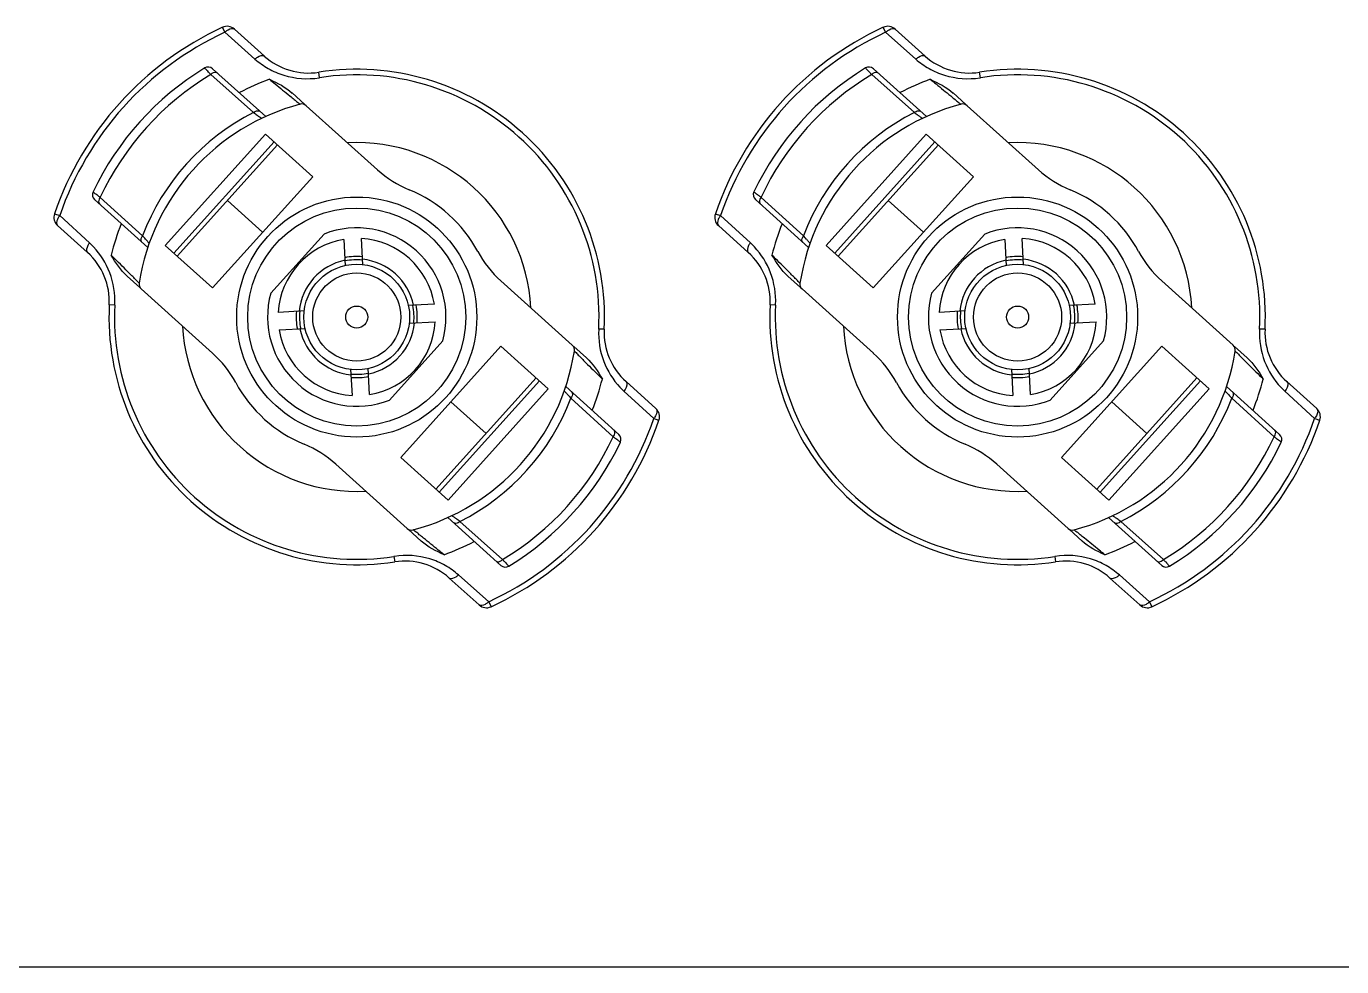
# Model space of a CAD drawing. Header units: millimetres. Extents: x 10297564 to 11610295, y -9287743 to -8409454.
# Drawn here: x 10493679 to 10494877, y -9077668 to -9076811 of the extents above; entities that cross this region are included whole.
import ezdxf

# ---------------------------------------------------------------- set-up
doc = ezdxf.new("R2010")
doc.units = ezdxf.units.MM
doc.header["$LTSCALE"] = 100
doc.layers.add('-0', color=7, linetype='Continuous')

# ---------------------------------------------------------------- blocks, each defined once
blk = doc.blocks.new('인버터 외형도')
at = {"layer": '-0', "linetype": 'Continuous'}
for p, q in [((93539.21, 53530.96), (93537.63, 53534.38)), ((93990.68, 53530.96), (93989.1, 53534.38)), ((93539.21, 53530.96), (93559.84, 53512.66)), ((93566.26, 53514.75), (93545.83, 53533.14)), ((93990.68, 53530.96), (94011.31, 53512.66)), ((94017.73, 53514.75), (93997.3, 53533.14)), ((93529.72, 53502.14), (93558.92, 53476.11)), ((93567.18, 53473.42), (93530.88, 53506.1)), ((93603.98, 53499.97), (93603.4, 53503.69)), ((93981.19, 53502.14), (94010.39, 53476.11)), ((94018.65, 53473.42), (93982.35, 53506.1)), ((94055.45, 53499.97), (94054.87, 53503.69)), ((93594.01, 53481.67), (93585.3, 53489.51)), ((94045.48, 53481.67), (94036.77, 53489.51)), ((93594.93, 53480.83), (93643.64, 53436.98)), ((94046.4, 53480.83), (94095.11, 53436.98)), ((93567, 53461.43), (93498.52, 53385.39)), ((93572.98, 53456.05), (93504.5, 53380)), ((93575.28, 53453.97), (93506.81, 53377.93)), ((93567, 53461.43), (93599.33, 53432.32)), ((94018.47, 53461.43), (93949.99, 53385.39)), ((94024.45, 53456.05), (93955.97, 53380)), ((94026.75, 53453.97), (93958.28, 53377.93)), ((94018.47, 53461.43), (94050.8, 53432.32)), ((93599.33, 53432.32), (93530.85, 53356.28)), ((94050.8, 53432.32), (93982.32, 53356.28)), ((93483.08, 53391.89), (93454.14, 53418.2)), ((93934.55, 53391.89), (93905.61, 53418.2)), ((93486.62, 53383.95), (93450.33, 53416.63)), ((93541.05, 53415.95), (93565.09, 53394.3)), ((93938.09, 53383.95), (93901.8, 53416.63)), ((93992.52, 53415.95), (94016.56, 53394.3)), ((93422.91, 53406.96), (93426.47, 53405.75)), ((93425, 53398.94), (93445.42, 53380.55)), ((93446.83, 53387.15), (93426.47, 53405.75)), ((93874.38, 53406.96), (93877.94, 53405.75)), ((93876.47, 53398.94), (93896.89, 53380.55)), ((93898.3, 53387.15), (93877.94, 53405.75)), ((93570.67, 53352.7), (93607.04, 53393.1)), ((93633.56, 53371.99), (93632.61, 53390.05)), ((94022.14, 53352.7), (94058.51, 53393.1)), ((94085.03, 53371.99), (94084.08, 53390.05)), ((93530.85, 53356.28), (93498.52, 53385.39)), ((93620.59, 53389.42), (93621.54, 53371.36)), ((93982.32, 53356.28), (93949.99, 53385.39)), ((94072.06, 53389.42), (94073.01, 53371.36)), ((93481.13, 53356.49), (93472.52, 53364.25)), ((93932.6, 53356.49), (93923.99, 53364.25)), ((93482.15, 53355.58), (93530.86, 53311.72)), ((93776.64, 53317.22), (93727.93, 53361.08)), ((93933.62, 53355.58), (93982.33, 53311.72)), ((94228.11, 53317.22), (94179.4, 53361.08)), ((93682.42, 53345.21), (93664.36, 53344.26)), ((94133.89, 53345.21), (94115.83, 53344.26)), ((93464.06, 53344.58), (93460.3, 53344.77)), ((93593.8, 53340.56), (93575.74, 53339.61)), ((93915.53, 53344.58), (93911.77, 53344.77)), ((94045.27, 53340.56), (94027.21, 53339.61)), ((93576.37, 53327.59), (93594.43, 53328.54)), ((93664.99, 53332.24), (93683.05, 53333.18)), ((93798.49, 53328.03), (93794.73, 53328.22)), ((94027.84, 53327.59), (94045.9, 53328.54)), ((94116.46, 53332.24), (94134.52, 53333.18)), ((94249.96, 53328.03), (94246.2, 53328.22)), ((93688.12, 53320.09), (93651.75, 53279.7)), ((94139.59, 53320.09), (94103.22, 53279.7)), ((93659.46, 53240.47), (93727.94, 53316.52)), ((93727.94, 53316.52), (93760.27, 53287.41)), ((93777.66, 53316.3), (93786.27, 53308.55)), ((94110.93, 53240.47), (94179.41, 53316.52)), ((94179.41, 53316.52), (94211.74, 53287.41)), ((94229.13, 53316.3), (94237.74, 53308.55)), ((93625.23, 53300.81), (93626.18, 53282.74)), ((93638.2, 53283.37), (93637.26, 53301.44)), ((94076.7, 53300.81), (94077.65, 53282.74)), ((94089.67, 53283.37), (94088.73, 53301.44)), ((93683.51, 53218.82), (93751.98, 53294.87)), ((93685.81, 53216.75), (93754.29, 53292.8)), ((93833.8, 53273.86), (93813.37, 53292.25)), ((94134.98, 53218.82), (94203.45, 53294.87)), ((94137.28, 53216.75), (94205.76, 53292.8)), ((94285.27, 53273.86), (94264.84, 53292.25)), ((93760.27, 53287.41), (93691.8, 53211.36)), ((93808.47, 53256.17), (93772.17, 53288.84)), ((93811.96, 53285.65), (93832.32, 53267.05)), ((94211.74, 53287.41), (94143.27, 53211.36)), ((94259.93, 53256.17), (94223.64, 53288.84)), ((94263.43, 53285.65), (94283.79, 53267.05)), ((93717.75, 53256.85), (93693.7, 53278.5)), ((93775.71, 53280.91), (93804.65, 53254.59)), ((94169.22, 53256.85), (94145.17, 53278.5)), ((94227.18, 53280.91), (94256.12, 53254.59)), ((93691.8, 53211.36), (93659.46, 53240.47)), ((94143.27, 53211.36), (94110.93, 53240.47)), ((93615.15, 53235.82), (93663.86, 53191.96)), ((94066.62, 53235.82), (94115.33, 53191.96)), ((93727.91, 53166.7), (93691.62, 53199.37)), ((93729.07, 53170.66), (93699.88, 53196.69)), ((94179.38, 53166.7), (94143.09, 53199.37)), ((94180.54, 53170.66), (94151.35, 53196.69)), ((93664.79, 53191.13), (93673.49, 53183.29)), ((94116.26, 53191.13), (94124.96, 53183.29)), ((93654.81, 53172.82), (93655.39, 53169.11)), ((94106.28, 53172.82), (94106.86, 53169.11)), ((93692.54, 53158.04), (93712.96, 53139.65)), ((93719.58, 53141.84), (93698.95, 53160.14)), ((94144.01, 53158.04), (94164.43, 53139.65)), ((94171.05, 53141.84), (94150.42, 53160.14)), ((93719.58, 53141.84), (93721.16, 53138.42)), ((94171.05, 53141.84), (94172.63, 53138.42)), ((86344.34, 52892.45), (98066.57, 52892.45))]:
    blk.add_line(p, q, dxfattribs=at)
for centre, radius in [((93629.4, 53336.4), 82.02), ((94080.87, 53336.4), 82.02), ((93629.4, 53336.4), 74.49), ((94080.87, 53336.4), 74.49), ((93629.4, 53336.4), 36.12), ((94080.87, 53336.4), 36.12), ((93629.4, 53336.4), 30.1), ((94080.87, 53336.4), 30.1), ((93629.4, 53336.4), 7.52), ((94080.87, 53336.4), 7.52)]:
    blk.add_circle(centre, radius, dxfattribs=at)
for centre, radius, start, end in [((93629.4, 53336.4), 218.21, 114.8676, 161.1324), ((93540.8, 53527.55), 7.52, 48.00002, 114.8676), ((94080.87, 53336.4), 218.21, 114.8676, 161.1324), ((93992.27, 53527.55), 7.52, 48.00002, 114.8676), ((93629.4, 53336.4), 214.45, 114.86886, 161.13137), ((93549.21, 53520.11), 14.76, 129.29615, 132.65506), ((94080.87, 53336.4), 214.45, 114.86886, 161.13137), ((94000.68, 53520.11), 14.76, 129.29615, 132.65506), ((93527.86, 53502.74), 4.51, 48, 121.39845), ((93596.47, 53548.3), 45.15, 227.99998, 278.83328), ((93979.33, 53502.74), 4.51, 48, 121.39845), ((94047.94, 53548.3), 45.15, 227.99998, 278.83328), ((93629.4, 53336.4), 199.4, 121.39845, 154.60155), ((93629.4, 53336.4), 193.41, 121.02237, 154.97763), ((93752.04, 53713.79), 306.96, 223.18114, 223.59097), ((93629.4, 53336.4), 173.06, 110.16143, 117.59726), ((93629.4, 53336.4), 169.3, 357.16671, 98.83329), ((93597.15, 53539.24), 39.86, 279.43841, 279.86675), ((93629.4, 53336.4), 165.54, 357.16759, 98.83305), ((94080.87, 53336.4), 199.4, 121.39845, 154.60155), ((94080.87, 53336.4), 193.41, 121.02237, 154.97763), ((94203.51, 53713.79), 306.96, 223.18114, 223.59097), ((94080.87, 53336.4), 173.06, 110.16143, 117.59726), ((94080.87, 53336.4), 169.3, 357.16671, 98.83329), ((94048.62, 53539.24), 39.86, 279.43841, 279.86675), ((94080.87, 53336.4), 165.54, 357.16759, 98.83305), ((93629.4, 53336.4), 150.49, 104.88018, 171.11982), ((93591.91, 53477.48), 4.51, 48, 104.88018), ((94080.87, 53336.4), 150.49, 104.88018, 171.11982), ((94043.38, 53477.48), 4.51, 48, 104.88018), ((93629.4, 53336.4), 156.48, 116.76957, 159.23012), ((93758.95, 53744.42), 334.64, 233.80746, 233.93166), ((94080.87, 53336.4), 156.48, 116.76957, 159.23012), ((94210.42, 53744.42), 334.64, 233.80746, 233.93166), ((93629.4, 53336.4), 119.18, 3, 93), ((94080.87, 53336.4), 119.18, 3, 93), ((93693.99, 53492.89), 75.24, 228, 247.57184), ((94145.46, 53492.89), 75.24, 228, 247.57184), ((93453.35, 53419.99), 4.51, 154.60155, 228), ((93268.16, 53176.63), 304.87, 52.40839, 52.82099), ((93629.4, 53336.4), 94.06, 28.42816, 67.57184), ((93904.82, 53419.99), 4.51, 154.60155, 228), ((93719.63, 53176.63), 304.87, 52.40839, 52.82099), ((94080.87, 53336.4), 94.06, 28.42816, 67.57184), ((93430.03, 53404.53), 7.52, 161.1324, 227.99998), ((93438.29, 53396.96), 14.73, 143.34326, 146.70726), ((93629.4, 53336.4), 173.06, 158.40274, 165.83857), ((93881.5, 53404.53), 7.52, 161.1324, 227.99998), ((93889.76, 53396.96), 14.73, 143.34326, 146.70726), ((94080.87, 53336.4), 173.06, 158.40274, 165.83857), ((93629.4, 53336.4), 60.95, 344.48364, 111.51636), ((93629.4, 53336.4), 53.75, 9.43018, 86.56983), ((94080.87, 53336.4), 60.95, 344.48364, 111.51636), ((94080.87, 53336.4), 53.75, 9.43018, 86.56983), ((93392.81, 53330.91), 77.98, 43.2552, 46.15519), ((93238.63, 53166.23), 332.65, 42.06884, 42.19356), ((93629.4, 53336.4), 53.75, 99.43017, 176.56979), ((93778.28, 53417), 75.24, 208.42816, 228), ((93844.28, 53330.91), 77.98, 43.2552, 46.15519), ((93690.1, 53166.23), 332.65, 42.06884, 42.19356), ((94080.87, 53336.4), 53.75, 99.43017, 176.56979), ((94229.75, 53417), 75.24, 208.42816, 228), ((93415.21, 53347), 45.15, 357.16671, 48.00001), ((93629.4, 53336.4), 39.64, 101.73415, 174.26585), ((93629.4, 53336.4), 41.38, 84.6364, 101.3636), ((93629.4, 53336.4), 39.13, 84.24614, 101.75386), ((93629.4, 53336.4), 39.64, 11.73415, 84.26585), ((93866.68, 53347), 45.15, 357.16671, 48.00001), ((94080.87, 53336.4), 39.64, 101.73415, 174.26585), ((94080.87, 53336.4), 41.38, 84.6364, 101.3636), ((94080.87, 53336.4), 39.13, 84.24614, 101.75386), ((94080.87, 53336.4), 39.64, 11.73415, 84.26585), ((93485.17, 53358.93), 4.51, 171.11982, 228), ((93936.64, 53358.93), 4.51, 171.11982, 228), ((93422.66, 53347.32), 41.49, 356.21331, 356.63414), ((93629.4, 53336.4), 60.95, 164.48364, 291.51636), ((93874.13, 53347.32), 41.49, 356.21331, 356.63414), ((94080.87, 53336.4), 60.95, 164.48364, 291.51636), ((93629.4, 53336.4), 169.3, 177.16671, 278.83329), ((93629.4, 53336.4), 165.54, 177.16759, 278.83305), ((93629.4, 53336.4), 41.38, 174.6364, 191.3636), ((93629.4, 53336.4), 39.13, 174.24614, 191.75386), ((93629.4, 53336.4), 39.13, 354.24614, 11.75386), ((93629.4, 53336.4), 41.38, 354.6364, 11.3636), ((94080.87, 53336.4), 169.3, 177.16671, 278.83329), ((94080.87, 53336.4), 165.54, 177.16759, 278.83305), ((94080.87, 53336.4), 41.38, 174.6364, 191.3636), ((94080.87, 53336.4), 39.13, 174.24614, 191.75386), ((94080.87, 53336.4), 39.13, 354.24614, 11.75386), ((94080.87, 53336.4), 41.38, 354.6364, 11.3636), ((93629.4, 53336.4), 119.18, 183, 273), ((93629.4, 53336.4), 53.75, 189.43018, 266.56983), ((93629.4, 53336.4), 39.64, 191.73415, 264.26585), ((93629.4, 53336.4), 39.64, 281.73415, 354.26585), ((93629.4, 53336.4), 53.75, 279.43017, 356.56979), ((93836.2, 53325.48), 41.56, 176.21907, 176.63928), ((93843.58, 53325.8), 45.15, 177.16671, 228.00002), ((94080.87, 53336.4), 119.18, 183, 273), ((94080.87, 53336.4), 53.75, 189.43018, 266.56983), ((94080.87, 53336.4), 39.64, 191.73415, 264.26585), ((94080.87, 53336.4), 39.64, 281.73415, 354.26585), ((94080.87, 53336.4), 53.75, 279.43017, 356.56979), ((94287.67, 53325.48), 41.56, 176.21907, 176.63928), ((94295.05, 53325.8), 45.15, 177.16671, 228.00002), ((93480.51, 53255.8), 75.24, 28.42816, 48), ((93629.4, 53336.4), 150.49, 284.88018, 351.11982), ((93773.62, 53313.86), 4.51, 351.11982, 48), ((93931.98, 53255.8), 75.24, 28.42816, 48), ((94080.87, 53336.4), 150.49, 284.88018, 351.11982), ((94225.09, 53313.86), 4.51, 351.11982, 48), ((93629.4, 53336.4), 94.06, 208.42816, 247.57184), ((93629.4, 53336.4), 39.13, 264.24614, 281.75386), ((93629.4, 53336.4), 41.38, 264.6364, 281.3636), ((93629.4, 53336.4), 173.06, 338.40274, 345.83857), ((94080.87, 53336.4), 94.06, 208.42816, 247.57184), ((94080.87, 53336.4), 39.13, 264.24614, 281.75386), ((94080.87, 53336.4), 41.38, 264.6364, 281.3636), ((94080.87, 53336.4), 173.06, 338.40274, 345.83857), ((94020.16, 53506.56), 332.65, 222.06884, 222.19356), ((93865.98, 53341.89), 77.97, 223.25525, 226.15551), ((94471.63, 53506.56), 332.65, 222.06884, 222.19356), ((94317.45, 53341.89), 77.97, 223.25525, 226.15551), ((93629.4, 53336.4), 156.48, 296.76957, 339.23012), ((93828.76, 53268.27), 7.52, 341.1324, 47.99998), ((94080.87, 53336.4), 156.48, 296.76957, 339.23012), ((94280.23, 53268.27), 7.52, 341.1324, 47.99998), ((93629.4, 53336.4), 214.45, 294.86846, 341.13116), ((93629.4, 53336.4), 218.21, 294.8676, 341.1324), ((93820.76, 53275.64), 14.41, 323.32345, 326.80304), ((94080.87, 53336.4), 214.45, 294.86846, 341.13116), ((94080.87, 53336.4), 218.21, 294.8676, 341.1324), ((94272.23, 53275.64), 14.41, 323.32345, 326.80304), ((93805.44, 53252.81), 4.51, 334.60155, 48), ((94256.91, 53252.81), 4.51, 334.60155, 48), ((93564.8, 53179.9), 75.24, 48, 67.57184), ((93629.4, 53336.4), 193.41, 301.02237, 334.97763), ((93629.4, 53336.4), 199.4, 301.39845, 334.60155), ((93990.63, 53496.17), 304.87, 232.40839, 232.82099), ((94016.27, 53179.9), 75.24, 48, 67.57184), ((94080.87, 53336.4), 193.41, 301.02237, 334.97763), ((94080.87, 53336.4), 199.4, 301.39845, 334.60155), ((94442.1, 53496.17), 304.87, 232.40839, 232.82099), ((93499.84, 52928.38), 334.64, 53.80746, 53.93166), ((93951.31, 52928.38), 334.64, 53.80746, 53.93166), ((93666.88, 53195.32), 4.51, 228, 284.88018), ((94118.35, 53195.32), 4.51, 228, 284.88018), ((93629.4, 53336.4), 173.06, 290.16143, 297.59726), ((94080.87, 53336.4), 173.06, 290.16143, 297.59726), ((93661.65, 53133.49), 39.93, 99.4331, 99.86081), ((93662.33, 53124.49), 45.15, 47.99998, 98.83328), ((93730.93, 53170.05), 4.51, 228, 301.39845), ((93506.75, 52959.01), 306.96, 43.18114, 43.59097), ((94113.12, 53133.49), 39.93, 99.4331, 99.86081), ((94113.8, 53124.49), 45.15, 47.99998, 98.83328), ((94182.4, 53170.05), 4.51, 228, 301.39845), ((93958.22, 52959.01), 306.96, 43.18114, 43.59097), ((93717.99, 53145.25), 7.52, 228.00002, 294.8676), ((93709.57, 53152.7), 14.77, 309.29306, 312.64696), ((94169.46, 53145.25), 7.52, 228.00002, 294.8676), ((94161.04, 53152.7), 14.77, 309.29306, 312.64696)]:
    blk.add_arc(centre, radius, start, end, dxfattribs=at)
for points, knots in [([(93539.86, 53531.53), (93540.42, 53531.98), (93542.03, 53533.16), (93544.79, 53534.08), (93545.83, 53533.14)], [0, 0, 0, 0, 0.338702, 1, 1, 1, 1]), ([(93991.33, 53531.53), (93991.89, 53531.98), (93993.5, 53533.16), (93996.26, 53534.08), (93997.3, 53533.14)], [0, 0, 0, 0, 0.338702, 1, 1, 1, 1]), ([(93559.84, 53512.66), (93560.41, 53513.17), (93562.09, 53514.52), (93565.11, 53515.79), (93566.26, 53514.75)], [0, 0, 0, 0, 0.332084, 1, 1, 1, 1]), ([(94011.31, 53512.66), (94011.88, 53513.17), (94013.56, 53514.52), (94016.58, 53515.79), (94017.73, 53514.75)], [0, 0, 0, 0, 0.332084, 1, 1, 1, 1]), ([(93528.21, 53503.74), (93527.83, 53504.14), (93527.16, 53504.81), (93526.34, 53505.83), (93525.79, 53506.14), (93525.59, 53506.64), (93525.51, 53506.6)], [0, 0, 0, 0, 0.424919, 0.740108, 0.93407, 1, 1, 1, 1]), ([(93559.84, 53512.66), (93562.69, 53510.26), (93568.83, 53505.72), (93583.33, 53499.66), (93595.74, 53498.6), (93603.68, 53499.92)], [0, 0, 0, 0, 0.238069, 0.484653, 1, 1, 1, 1]), ([(93979.68, 53503.74), (93979.3, 53504.14), (93978.63, 53504.81), (93977.8, 53505.83), (93977.26, 53506.14), (93977.06, 53506.64), (93976.98, 53506.6)], [0, 0, 0, 0, 0.424919, 0.740108, 0.93407, 1, 1, 1, 1]), ([(94011.31, 53512.66), (94014.16, 53510.26), (94020.3, 53505.72), (94034.8, 53499.66), (94047.21, 53498.6), (94055.15, 53499.92)], [0, 0, 0, 0, 0.238069, 0.484653, 1, 1, 1, 1]), ([(93534.14, 53503.17), (93533.91, 53503.38), (93532.35, 53504.03), (93530.67, 53503), (93529.72, 53502.14)], [0, 0, 0, 0, 0.196664, 1, 1, 1, 1]), ([(93569.75, 53498.86), (93571.07, 53497.8), (93575.72, 53493.99), (93580.38, 53490.18), (93583.75, 53487.46)], [0, 0, 0, 0, 0.281113, 1, 1, 1, 1]), ([(93985.61, 53503.17), (93985.38, 53503.38), (93983.82, 53504.03), (93982.14, 53503), (93981.19, 53502.14)], [0, 0, 0, 0, 0.196664, 1, 1, 1, 1]), ([(94021.22, 53498.86), (94022.54, 53497.8), (94027.19, 53493.99), (94031.85, 53490.18), (94035.22, 53487.46)], [0, 0, 0, 0, 0.281113, 1, 1, 1, 1]), ([(93583.75, 53487.46), (93584.72, 53486.68), (93586.44, 53485.37), (93588.58, 53483.42), (93590.01, 53482.71), (93590.55, 53481.79), (93590.75, 53481.84)], [0, 0, 0, 0, 0.416449, 0.733013, 0.931329, 1, 1, 1, 1]), ([(94035.22, 53487.46), (94036.19, 53486.68), (94037.91, 53485.37), (94040.05, 53483.42), (94041.48, 53482.71), (94042.02, 53481.79), (94042.22, 53481.84)], [0, 0, 0, 0, 0.416449, 0.733013, 0.931329, 1, 1, 1, 1]), ([(93558.92, 53476.11), (93559.27, 53476.42), (93560.42, 53477.27), (93562.39, 53477.73), (93563.16, 53477.04)], [0, 0, 0, 0, 0.312788, 1, 1, 1, 1]), ([(93561.93, 53473.93), (93562.54, 53473.48), (93563.31, 53472.78), (93564.16, 53472.43), (93564.36, 53472.11), (93564.43, 53472.14)], [0, 0, 0, 0, 0.736988, 0.932727, 1, 1, 1, 1]), ([(94010.39, 53476.11), (94010.74, 53476.42), (94011.89, 53477.27), (94013.86, 53477.73), (94014.63, 53477.04)], [0, 0, 0, 0, 0.312788, 1, 1, 1, 1]), ([(94013.4, 53473.93), (94014.01, 53473.48), (94014.78, 53472.78), (94015.63, 53472.43), (94015.83, 53472.11), (94015.9, 53472.14)], [0, 0, 0, 0, 0.736988, 0.932727, 1, 1, 1, 1]), ([(93449.27, 53421.92), (93449.23, 53421.84), (93449.75, 53421.69), (93450.12, 53421.18), (93451.22, 53420.47), (93451.95, 53419.87), (93452.4, 53419.54)], [0, 0, 0, 0, 0.065935, 0.259896, 0.575085, 1, 1, 1, 1]), ([(93454.14, 53418.2), (93453.85, 53417.8), (93453.05, 53416.53), (93452.79, 53414.41), (93453.58, 53413.7)], [0, 0, 0, 0, 0.318855, 1, 1, 1, 1]), ([(93900.74, 53421.92), (93900.7, 53421.84), (93901.22, 53421.69), (93901.59, 53421.18), (93902.69, 53420.47), (93903.42, 53419.87), (93903.87, 53419.54)], [0, 0, 0, 0, 0.065935, 0.259896, 0.575085, 1, 1, 1, 1]), ([(93905.61, 53418.2), (93905.32, 53417.8), (93904.52, 53416.53), (93904.26, 53414.41), (93905.05, 53413.7)], [0, 0, 0, 0, 0.318855, 1, 1, 1, 1]), ([(93425.98, 53405.04), (93425.58, 53404.44), (93424.58, 53402.72), (93423.95, 53399.88), (93425, 53398.94)], [0, 0, 0, 0, 0.338669, 1, 1, 1, 1]), ([(93877.45, 53405.04), (93877.05, 53404.44), (93876.05, 53402.72), (93875.42, 53399.88), (93876.47, 53398.94)], [0, 0, 0, 0, 0.338669, 1, 1, 1, 1]), ([(93482.6, 53387.57), (93482.39, 53387.77), (93481.62, 53389.18), (93482.38, 53390.88), (93483.08, 53391.89)], [0, 0, 0, 0, 0.191653, 1, 1, 1, 1]), ([(93934.07, 53387.57), (93933.86, 53387.77), (93933.09, 53389.18), (93933.85, 53390.88), (93934.55, 53391.89)], [0, 0, 0, 0, 0.191653, 1, 1, 1, 1]), ([(93446.83, 53387.15), (93446.38, 53386.53), (93445.21, 53384.72), (93444.27, 53381.58), (93445.42, 53380.55)], [0, 0, 0, 0, 0.332083, 1, 1, 1, 1]), ([(93464.08, 53344.88), (93464.51, 53352.24), (93462.11, 53366.83), (93454.35, 53379.29), (93449.61, 53384.34)], [0, 0, 0, 0, 0.515411, 1, 1, 1, 1]), ([(93487.61, 53386.82), (93487.63, 53386.89), (93487.29, 53387.06), (93486.85, 53387.87), (93486.07, 53388.56), (93485.57, 53389.12)], [0, 0, 0, 0, 0.067289, 0.263023, 1, 1, 1, 1]), ([(93898.3, 53387.15), (93897.85, 53386.53), (93896.68, 53384.72), (93895.74, 53381.58), (93896.89, 53380.55)], [0, 0, 0, 0, 0.332083, 1, 1, 1, 1]), ([(93915.55, 53344.88), (93915.98, 53352.24), (93913.58, 53366.83), (93905.82, 53379.29), (93901.08, 53384.34)], [0, 0, 0, 0, 0.515411, 1, 1, 1, 1]), ([(93939.08, 53386.82), (93939.1, 53386.89), (93938.76, 53387.06), (93938.32, 53387.87), (93937.54, 53388.56), (93937.04, 53389.12)], [0, 0, 0, 0, 0.067289, 0.263023, 1, 1, 1, 1]), ([(93474.39, 53366), (93473.48, 53366.92), (93469.24, 53371.19), (93464.92, 53375.38), (93461.59, 53378.74)], [0, 0, 0, 0, 0.214659, 1, 1, 1, 1]), ([(93925.86, 53366), (93924.95, 53366.92), (93920.71, 53371.19), (93916.39, 53375.38), (93913.06, 53378.74)], [0, 0, 0, 0, 0.214659, 1, 1, 1, 1]), ([(93480.71, 53359.63), (93480.74, 53359.83), (93479.77, 53360.28), (93478.92, 53361.62), (93476.75, 53363.55), (93475.27, 53365.12), (93474.39, 53366)], [0, 0, 0, 0, 0.068681, 0.266975, 0.583551, 1, 1, 1, 1]), ([(93932.18, 53359.63), (93932.21, 53359.83), (93931.24, 53360.28), (93930.39, 53361.62), (93928.22, 53363.55), (93926.74, 53365.12), (93925.86, 53366)], [0, 0, 0, 0, 0.068681, 0.266975, 0.583551, 1, 1, 1, 1]), ([(93794.71, 53327.91), (93794.28, 53320.56), (93796.68, 53305.97), (93804.45, 53293.5), (93809.19, 53288.45)], [0, 0, 0, 0, 0.515411, 1, 1, 1, 1]), ([(94246.18, 53327.91), (94245.75, 53320.56), (94248.15, 53305.97), (94255.92, 53293.5), (94260.66, 53288.45)], [0, 0, 0, 0, 0.515411, 1, 1, 1, 1]), ([(93778.08, 53313.17), (93778.05, 53312.96), (93779.02, 53312.52), (93779.88, 53311.17), (93782.04, 53309.25), (93783.52, 53307.68), (93784.4, 53306.8)], [0, 0, 0, 0, 0.068681, 0.266975, 0.583551, 1, 1, 1, 1]), ([(94229.55, 53313.17), (94229.52, 53312.96), (94230.49, 53312.52), (94231.35, 53311.17), (94233.51, 53309.25), (94234.99, 53307.68), (94235.87, 53306.8)], [0, 0, 0, 0, 0.068681, 0.266975, 0.583551, 1, 1, 1, 1]), ([(93784.4, 53306.8), (93785.31, 53305.88), (93789.55, 53301.61), (93793.87, 53297.41), (93797.2, 53294.06)], [0, 0, 0, 0, 0.214659, 1, 1, 1, 1]), ([(94235.87, 53306.8), (94236.78, 53305.88), (94241.02, 53301.61), (94245.34, 53297.41), (94248.67, 53294.06)], [0, 0, 0, 0, 0.214659, 1, 1, 1, 1]), ([(93813.37, 53292.25), (93813.66, 53291.98), (93814.68, 53289.67), (93813.12, 53287.24), (93811.96, 53285.65)], [0, 0, 0, 0, 0.166451, 1, 1, 1, 1]), ([(94264.84, 53292.25), (94265.13, 53291.98), (94266.15, 53289.67), (94264.59, 53287.24), (94263.43, 53285.65)], [0, 0, 0, 0, 0.166451, 1, 1, 1, 1]), ([(93771.19, 53285.97), (93771.16, 53285.91), (93771.5, 53285.74), (93771.94, 53284.93), (93772.72, 53284.24), (93773.22, 53283.68)], [0, 0, 0, 0, 0.067289, 0.263023, 1, 1, 1, 1]), ([(93776.19, 53285.23), (93776.41, 53285.03), (93777.18, 53283.62), (93776.41, 53281.92), (93775.71, 53280.91)], [0, 0, 0, 0, 0.191653, 1, 1, 1, 1]), ([(94222.66, 53285.97), (94222.63, 53285.91), (94222.97, 53285.74), (94223.41, 53284.93), (94224.19, 53284.24), (94224.69, 53283.68)], [0, 0, 0, 0, 0.067289, 0.263023, 1, 1, 1, 1]), ([(94227.66, 53285.23), (94227.88, 53285.03), (94228.65, 53283.62), (94227.88, 53281.92), (94227.18, 53280.91)], [0, 0, 0, 0, 0.191653, 1, 1, 1, 1]), ([(93833.8, 53273.86), (93834.08, 53273.6), (93835.07, 53271.52), (93833.79, 53269.24), (93832.82, 53267.75)], [0, 0, 0, 0, 0.177307, 1, 1, 1, 1]), ([(94285.27, 53273.86), (94285.55, 53273.6), (94286.54, 53271.52), (94285.26, 53269.24), (94284.29, 53267.75)], [0, 0, 0, 0, 0.177307, 1, 1, 1, 1]), ([(93832.32, 53267.05), (93832.83, 53266.97), (93833.65, 53266.57), (93834.83, 53266.12), (93835.41, 53266.12), (93835.85, 53265.75), (93835.88, 53265.83)], [0, 0, 0, 0, 0.41407, 0.731866, 0.931777, 1, 1, 1, 1]), ([(94283.79, 53267.05), (94284.3, 53266.97), (94285.12, 53266.57), (94286.3, 53266.12), (94286.88, 53266.12), (94287.32, 53265.75), (94287.35, 53265.83)], [0, 0, 0, 0, 0.41407, 0.731866, 0.931777, 1, 1, 1, 1]), ([(93804.65, 53254.59), (93804.94, 53255), (93805.74, 53256.27), (93806, 53258.38), (93805.21, 53259.1)], [0, 0, 0, 0, 0.318855, 1, 1, 1, 1]), ([(94256.12, 53254.59), (94256.41, 53255), (94257.21, 53256.27), (94257.47, 53258.38), (94256.68, 53259.1)], [0, 0, 0, 0, 0.318855, 1, 1, 1, 1]), ([(93809.52, 53250.87), (93809.56, 53250.95), (93809.04, 53251.1), (93808.68, 53251.61), (93807.57, 53252.33), (93806.84, 53252.92), (93806.39, 53253.26)], [0, 0, 0, 0, 0.065935, 0.259896, 0.575085, 1, 1, 1, 1]), ([(94260.99, 53250.87), (94261.03, 53250.95), (94260.51, 53251.1), (94260.15, 53251.61), (94259.04, 53252.33), (94258.31, 53252.92), (94257.86, 53253.26)], [0, 0, 0, 0, 0.065935, 0.259896, 0.575085, 1, 1, 1, 1]), ([(93696.86, 53198.87), (93696.25, 53199.31), (93695.49, 53200.01), (93694.64, 53200.37), (93694.43, 53200.69), (93694.37, 53200.66)], [0, 0, 0, 0, 0.736988, 0.932727, 1, 1, 1, 1]), ([(93699.88, 53196.69), (93699.52, 53196.38), (93698.37, 53195.53), (93696.4, 53195.07), (93695.63, 53195.76)], [0, 0, 0, 0, 0.312788, 1, 1, 1, 1]), ([(94148.33, 53198.87), (94147.72, 53199.31), (94146.96, 53200.01), (94146.1, 53200.37), (94145.9, 53200.69), (94145.84, 53200.66)], [0, 0, 0, 0, 0.736988, 0.932727, 1, 1, 1, 1]), ([(94151.35, 53196.69), (94150.99, 53196.38), (94149.84, 53195.53), (94147.87, 53195.07), (94147.1, 53195.76)], [0, 0, 0, 0, 0.312788, 1, 1, 1, 1]), ([(93675.04, 53185.34), (93674.07, 53186.12), (93672.35, 53187.43), (93670.21, 53189.38), (93668.78, 53190.09), (93668.24, 53191.01), (93668.04, 53190.96)], [0, 0, 0, 0, 0.416449, 0.733013, 0.931329, 1, 1, 1, 1]), ([(93689.05, 53173.94), (93687.73, 53175), (93683.07, 53178.81), (93678.41, 53182.62), (93675.04, 53185.34)], [0, 0, 0, 0, 0.281113, 1, 1, 1, 1]), ([(94126.51, 53185.34), (94125.54, 53186.12), (94123.82, 53187.43), (94121.68, 53189.38), (94120.25, 53190.09), (94119.71, 53191.01), (94119.51, 53190.96)], [0, 0, 0, 0, 0.416449, 0.733013, 0.931329, 1, 1, 1, 1]), ([(94140.51, 53173.94), (94139.2, 53175), (94134.54, 53178.81), (94129.88, 53182.62), (94126.51, 53185.34)], [0, 0, 0, 0, 0.281113, 1, 1, 1, 1]), ([(93698.95, 53160.14), (93696.1, 53162.53), (93689.96, 53167.08), (93675.46, 53173.14), (93663.06, 53174.19), (93655.11, 53172.87)], [0, 0, 0, 0, 0.238069, 0.484653, 1, 1, 1, 1]), ([(94150.42, 53160.14), (94147.57, 53162.53), (94141.43, 53167.08), (94126.93, 53173.14), (94114.53, 53174.19), (94106.58, 53172.87)], [0, 0, 0, 0, 0.238069, 0.484653, 1, 1, 1, 1]), ([(93724.65, 53169.63), (93724.88, 53169.42), (93726.45, 53168.77), (93728.12, 53169.8), (93729.07, 53170.66)], [0, 0, 0, 0, 0.196664, 1, 1, 1, 1]), ([(93730.58, 53169.06), (93730.96, 53168.65), (93731.63, 53167.99), (93732.46, 53166.96), (93733, 53166.66), (93733.21, 53166.15), (93733.28, 53166.2)], [0, 0, 0, 0, 0.424919, 0.740108, 0.93407, 1, 1, 1, 1]), ([(94176.12, 53169.63), (94176.35, 53169.42), (94177.91, 53168.77), (94179.59, 53169.8), (94180.54, 53170.66)], [0, 0, 0, 0, 0.196664, 1, 1, 1, 1]), ([(94182.05, 53169.06), (94182.43, 53168.65), (94183.1, 53167.99), (94183.93, 53166.96), (94184.47, 53166.66), (94184.68, 53166.15), (94184.75, 53166.2)], [0, 0, 0, 0, 0.424919, 0.740108, 0.93407, 1, 1, 1, 1]), ([(93698.95, 53160.14), (93698.38, 53159.62), (93696.71, 53158.28), (93693.68, 53157.01), (93692.54, 53158.04)], [0, 0, 0, 0, 0.332084, 1, 1, 1, 1]), ([(94150.42, 53160.14), (94149.85, 53159.62), (94148.18, 53158.28), (94145.15, 53157.01), (94144.01, 53158.04)], [0, 0, 0, 0, 0.332084, 1, 1, 1, 1]), ([(93718.93, 53141.27), (93718.37, 53140.81), (93716.77, 53139.64), (93714, 53138.72), (93712.96, 53139.65)], [0, 0, 0, 0, 0.338712, 1, 1, 1, 1]), ([(94170.4, 53141.27), (94169.84, 53140.81), (94168.24, 53139.64), (94165.47, 53138.72), (94164.43, 53139.65)], [0, 0, 0, 0, 0.338712, 1, 1, 1, 1])]:
    blk.add_open_spline(points, degree=3, knots=knots, dxfattribs=at)
for points in [[(93569.75, 53498.86), (93575.23, 53496.31), (93580.8, 53493.55), (93585.3, 53489.5)], [(94021.22, 53498.86), (94026.7, 53496.31), (94032.27, 53493.55), (94036.77, 53489.5)], [(93558.92, 53476.11), (93559.73, 53475.53), (93560.54, 53474.94), (93561.35, 53474.35)], [(94010.38, 53476.11), (94011.2, 53475.53), (94012.01, 53474.94), (94012.82, 53474.35)], [(93485.08, 53389.66), (93484.41, 53390.4), (93483.74, 53391.14), (93483.08, 53391.89)], [(93936.55, 53389.66), (93935.88, 53390.4), (93935.21, 53391.14), (93934.55, 53391.89)], [(93472.52, 53364.25), (93468.03, 53368.3), (93464.7, 53373.55), (93461.59, 53378.74)], [(93923.99, 53364.25), (93919.5, 53368.3), (93916.17, 53373.55), (93913.06, 53378.74)], [(93786.27, 53308.55), (93790.76, 53304.49), (93794.09, 53299.25), (93797.2, 53294.06)], [(94237.74, 53308.55), (94242.23, 53304.49), (94245.56, 53299.25), (94248.67, 53294.06)], [(93773.71, 53283.14), (93774.38, 53282.4), (93775.05, 53281.66), (93775.71, 53280.91)], [(94225.18, 53283.14), (94225.85, 53282.4), (94226.52, 53281.66), (94227.18, 53280.91)], [(93699.88, 53196.69), (93699.06, 53197.26), (93698.25, 53197.85), (93697.45, 53198.44)], [(94151.35, 53196.69), (94150.53, 53197.26), (94149.72, 53197.85), (94148.92, 53198.44)], [(93689.05, 53173.94), (93683.56, 53176.49), (93677.99, 53179.25), (93673.49, 53183.29)], [(94140.51, 53173.94), (94135.03, 53176.49), (94129.46, 53179.25), (94124.96, 53183.29)]]:
    blk.add_open_spline(points, degree=3, dxfattribs=at)

msp = doc.modelspace()

# ---------------------------------------------------------------- block references
at = {"xscale": 1.333333333333333, "yscale": 1.333333333333333, "zscale": 1.333333333333333}
msp.add_blockref('인버터 외형도', (10369140.6, -9148191), dxfattribs=at)

doc.saveas('drawing.dxf')
